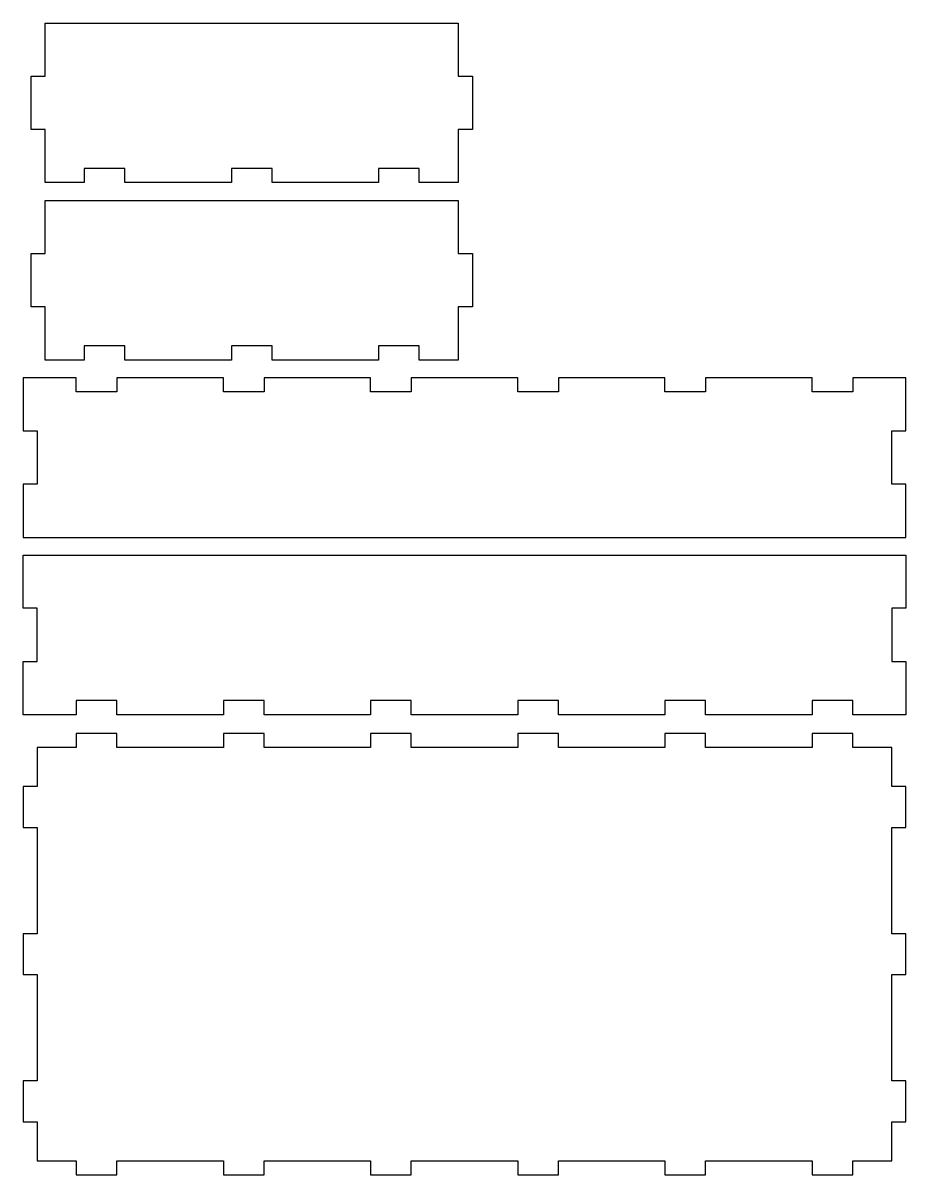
# Model space of a CAD drawing. Header units: millimetres. Extents: x 275 to 524, y -242 to 82.
import ezdxf

# ---------------------------------------------------------------- set-up
doc = ezdxf.new("R2010")
doc.units = ezdxf.units.MM
doc.layers.get('0').update_dxf_attribs({"linetype": 'CONTINUOUS'})

msp = doc.modelspace()

# ---------------------------------------------------------------- linework, layer by layer
for points in [[(281.75, 82.5), (398.25, 82.5), (398.25, 67.5), (402.25, 67.5), (402.25, 52.5), (398.25, 52.5), (398.25, 37.5), (387.25, 37.5), (387.25, 41.5), (375.75, 41.5), (375.75, 37.5), (345.75, 37.5), (345.75, 41.5), (334.25, 41.5), (334.25, 37.5), (304.25, 37.5), (304.25, 41.5), (292.75, 41.5), (292.75, 37.5), (281.75, 37.5), (281.75, 52.5), (277.75, 52.5), (277.75, 67.5), (281.75, 67.5)], [(281.75, 32.5), (398.25, 32.5), (398.25, 17.5), (402.25, 17.5), (402.25, 2.5), (398.25, 2.5), (398.25, -12.5), (387.25, -12.5), (387.25, -8.5), (375.75, -8.5), (375.75, -12.5), (345.75, -12.5), (345.75, -8.5), (334.25, -8.5), (334.25, -12.5), (304.25, -12.5), (304.25, -8.5), (292.75, -8.5), (292.75, -12.5), (281.75, -12.5), (281.75, 2.5), (277.75, 2.5), (277.75, 17.5), (281.75, 17.5)], [(498, -17.5), (468, -17.5), (468, -21.5), (456.5, -21.5), (456.5, -17.5), (426.5, -17.5), (426.5, -21.5), (415, -21.5), (415, -17.5), (385, -17.5), (385, -21.5), (373.5, -21.5), (373.5, -17.5), (343.5, -17.5), (343.5, -21.5), (332, -21.5), (332, -17.5), (302, -17.5), (302, -21.5), (290.5, -21.5), (290.5, -17.5), (275.5, -17.5), (275.5, -32.5), (279.5, -32.5), (279.5, -47.5), (275.5, -47.5), (275.5, -62.5), (524.5, -62.5), (524.5, -47.5), (520.5, -47.5), (520.5, -32.5), (524.5, -32.5), (524.5, -17.5), (509.5, -17.5), (509.5, -21.5), (498, -21.5)], [(524.5, -112.5), (509.5, -112.5), (509.5, -108.5), (498, -108.5), (498, -112.5), (468, -112.5), (468, -108.5), (456.5, -108.5), (456.5, -112.5), (426.5, -112.5), (426.5, -108.5), (415, -108.5), (415, -112.5), (385, -112.5), (385, -108.5), (373.5, -108.5), (373.5, -112.5), (343.5, -112.5), (343.5, -108.5), (332, -108.5), (332, -112.5), (302, -112.5), (302, -108.5), (290.5, -108.5), (290.5, -112.5), (275.5, -112.5), (275.5, -97.5), (279.5, -97.5), (279.5, -82.5), (275.5, -82.5), (275.5, -67.5), (524.5, -67.5), (524.5, -82.5), (520.5, -82.5), (520.5, -97.5), (524.5, -97.5)], [(456.5, -117.75), (456.5, -121.75), (426.5, -121.75), (426.5, -117.75), (415, -117.75), (415, -121.75), (385, -121.75), (385, -117.75), (373.5, -117.75), (373.5, -121.75), (343.5, -121.75), (343.5, -117.75), (332, -117.75), (332, -121.75), (302, -121.75), (302, -117.75), (290.5, -117.75), (290.5, -121.75), (279.5, -121.75), (279.5, -132.75), (275.5, -132.75), (275.5, -144.25), (279.5, -144.25), (279.5, -174.25), (275.5, -174.25), (275.5, -185.75), (279.5, -185.75), (279.5, -215.75), (275.5, -215.75), (275.5, -227.25), (279.5, -227.25), (279.5, -238.25), (290.5, -238.25), (290.5, -242.25), (302, -242.25), (302, -238.25), (332, -238.25), (332, -242.25), (343.5, -242.25), (343.5, -238.25), (373.5, -238.25), (373.5, -242.25), (385, -242.25), (385, -238.25), (415, -238.25), (415, -242.25), (426.5, -242.25), (426.5, -238.25), (456.5, -238.25), (456.5, -242.25), (468, -242.25), (468, -238.25), (498, -238.25), (498, -242.25), (509.5, -242.25), (509.5, -238.25), (520.5, -238.25), (520.5, -227.25), (524.5, -227.25), (524.5, -215.75), (520.5, -215.75), (520.5, -185.75), (524.5, -185.75), (524.5, -174.25), (520.5, -174.25), (520.5, -144.25), (524.5, -144.25), (524.5, -132.75), (520.5, -132.75), (520.5, -121.75), (509.5, -121.75), (509.5, -117.75), (498, -117.75), (498, -121.75), (468, -121.75), (468, -117.75)]]:
    msp.add_lwpolyline(points, close=True)

doc.saveas('drawing.dxf')
